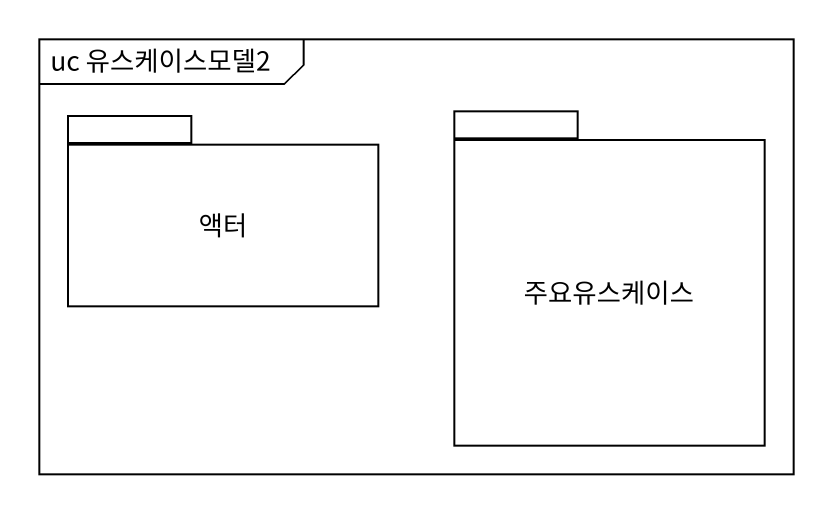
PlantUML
@startuml
mainframe uc 유스케이스모델2
package 액터 {
}
package 주요유스케이스 {
}
@enduml
